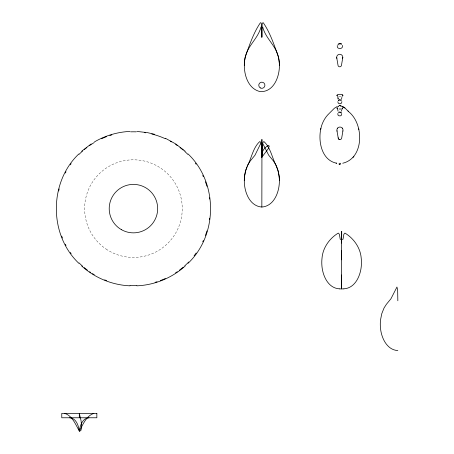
<?xml version="1.0" encoding="UTF-8"?>
<svg xmlns="http://www.w3.org/2000/svg" width="454" height="454" viewBox="0 0 454 454"><rect width="100%" height="100%" fill="white"/><g stroke="black" fill="none" stroke-linecap="round" stroke-linejoin="round"><path stroke-width="0.34" stroke-dasharray="2.27 1.7" d="M341.113 109.125L340.018 109.545L338.871 109.283M341.294 108.205L338.247 108.205M340.767 44.52A2.015 0.448 -14.2 0 1 337.901 44.923M341.085 96.64A4.211 4.211 0 0 1 338.786 96.674M106.077 249.053A48.816 48.816 0 0 0 182.133 212.109A48.816 48.816 0 0 0 112.11 164.717A48.816 48.816 0 0 0 106.077 249.053"/><path stroke-width="0.68" d="M341.618 288.12L341.618 274.982M341.618 259.824L341.618 250.778M341.618 243.106L341.697 231.381L341.635 233.305M261.85 150.955L261.844 154.422C262.247 150.569 265.068 146.67 268.774 145.439L269.239 146.313L268.042 149.008L261.844 157.243L261.657 146.489L261.26 143.787L260.954 143.515L260.568 143.833L254.966 155.24L250.398 160.795L248.06 164.462L245.779 170.176L244.558 176.266M261.856 148.929L261.907 139.401L261.844 157.243L262.032 146.489L262.735 143.515L268.723 155.24L273.291 160.795L275.629 164.462L277.91 170.176L279.131 176.266A39.192 39.192 0 0 1 279.386 180.732C279.494 191.526 274.307 206.133 261.844 207.047C249.382 206.133 244.201 191.526 244.303 180.732A39.192 39.192 0 0 1 244.558 176.266M261.844 37.217L262.032 28.653L262.196 27.456L262.735 27.053C265.437 38.153 275.43 45.145 278.171 56.109A37.773 37.773 0 0 1 279.261 62.431C280.481 74.36 274.715 92.219 260.267 91.634C247.81 88.905 243.588 73.906 244.411 62.652A39.81 39.81 0 0 1 245.296 56.829C249.377 45.355 253.582 32.592 260.448 22.7L261.039 22.887L261.476 23.824L261.748 25.6L261.844 37.217L261.657 28.653L261.493 27.456L260.954 27.053C258.252 38.153 248.259 45.145 245.518 56.109A37.773 37.773 0 0 0 244.428 62.431L244.303 65.427M341.697 233.424L341.618 238.997M261.844 207.047L261.941 148.753L262.656 143.299L263.241 142.023L263.967 141.591C270.737 147.709 272.099 158.185 276.424 166.102M261.844 28.284L262.213 23.824L262.656 22.887L263.241 22.7C270.113 32.592 274.312 45.355 278.393 56.829A39.81 39.81 0 0 1 279.278 62.658M337.872 101.628C337.401 104.602 342.452 104.505 341.873 101.548M341.504 99.375L341.873 97.332M341.442 111.247L342.31 108.109M342.81 57.346L341.47 65.342A1.754 1.754 0 0 1 339.592 66.8A1.754 1.754 0 0 1 337.986 65.053L336.669 57.346M342.912 130.917L341.675 138.107A1.754 1.754 0 0 1 339.802 139.565A1.754 1.754 0.8 0 1 338.196 137.84L336.981 130.911M337.282 45.468C336.261 49.707 343.633 49.565 342.447 45.372M320.882 128.493C317.931 141.342 321.721 160.523 336.811 163.236L336.096 163.173M320.66 129.543L320.808 128.834M337.855 113.398C336.766 116.672 342.617 116.848 341.726 113.511M320.887 128.482C321.977 122.858 325.28 116.99 329.173 113.46M342.855 131.098L342.866 131.064A3.07 3.07 0 0 0 339.938 127.035A3.07 3.07 0 0 0 337.05 131.121L337.05 131.11M246.897 166.964L245.421 171.499A38.204 38.204 0 0 0 244.314 180.732M342.889 95.414L342.708 95.68A2.474 2.474 0 0 1 342.412 95.936M247.265 166.102C251.59 158.185 252.952 147.709 259.722 141.591L260.448 142.023L261.039 143.299L261.476 145.513L261.844 153.117M337.288 128.578L337.64 128.085M342.736 163.236C364.244 158.151 364.114 124.124 348.831 111.849M353.042 157.442L353.916 156.312M341.215 112.785L340.846 112.325M78.797 153.98C48.85 182.446 48.85 234.803 78.797 263.269M188.087 263.269C218.034 234.803 218.034 182.446 188.087 153.98M329.513 113.108L334.36 108.251L337.492 106.35M81.697 151.227L91.152 143.941M185.187 266.027C172.009 277.939 154.638 285.067 136.887 285.827M94.511 141.869C105.277 135.604 117.552 131.983 129.997 131.422M339.859 164.405L340.71 163.951M339.314 99.948L338.463 100.646M339.314 105.589L338.463 106.287M339.348 99.937L339.762 99.874M339.348 105.578L339.762 105.515M79.331 431.3L80.874 430.523L81.709 427.135L81.05 420.665L79.308 413.384L79.308 417.788M341.215 100.657L340.948 100.169M341.141 112.808L340.733 112.836M341.658 44.447L341.289 43.805M93.887 413.384C86.237 415.796 83.042 424.547 79.308 430.999C75.574 424.547 72.379 415.796 64.729 413.384M88.956 417.771C82.429 418.117 80.097 425.54 79.308 430.999C78.519 425.54 76.187 418.117 69.655 417.771M339.723 43.419L338.531 43.771L338.014 44.435M339.654 112.03L338.361 112.802M343.916 288.829C355.493 288.12 360.879 274.976 361.384 264.881A39.271 39.271 0 0 0 361.202 258.048C360.397 247.691 353.587 238.225 344.926 233.072L343.86 234.253L343.003 239.32L340.239 239.32L339.371 234.253L338.309 233.072C329.649 238.225 322.839 247.691 322.034 258.048A39.271 39.271 0 0 0 321.852 264.881C322.357 274.976 327.743 288.12 339.32 288.829M340.727 106.321L341.357 106.236L340.948 105.81M340.54 163.292L339.331 163.292M339.422 288.897L343.814 288.897M136.887 131.422L147.505 132.636L154.706 134.327M129.997 285.827C112.246 285.067 94.875 277.939 81.697 266.027M397.84 350.556C387.171 350.034 381.649 338.383 380.588 329.031A39.243 39.243 0 0 1 380.548 319.775L381.769 313.686L384.05 307.971L386.394 304.305L390.956 298.749L396.949 287.024L397.653 289.998L397.84 300.752M337.106 108.086L337.685 108.177M340.313 43.448L341.204 43.754M340.205 99.897L340.886 100.13M340.205 105.538L340.886 105.771M340.103 112.053L340.778 112.286M337.226 108.109L337.424 108.432L336.823 107.956L337.81 108.222M342.18 106.35L344.898 107.967L348.144 111.128M165.438 138.283L175.732 143.941L185.187 151.227M339.745 164.433L339.263 164.178M338.832 163.951L339.433 164.269M344.019 107.303L343.712 107.093L344.898 107.967L344.291 107.496M337.163 95.805L337.243 95.873A4.211 4.211 0 0 0 337.946 96.356M348.008 110.986L348.598 111.605M342.271 128.102L342.611 128.584M337.373 108.347L338.105 111.253M276.792 166.964L278.274 171.499A38.204 38.204 0 0 1 279.375 180.732M337.827 97.139L338.247 99.375M358.739 128.84L358.881 129.543M338.037 98.041L338.128 98.552M279.341 63.6L279.386 65.427M341.618 233.526L341.618 288.897M339.774 105.612A1.504 0.919 0.2 0 1 340.177 105.629M338.536 106.361A1.532 0.34 -14.2 0 1 338.667 106.287M339.74 43.544A1.986 1.214 0.2 0 1 340.273 43.567M338.151 44.509A2.015 0.448 -14.2 0 1 338.281 44.435M336.845 58.362A3.07 3.07 0 0 1 339.734 54.276A3.07 3.07 0 0 1 342.645 58.345M339.666 112.127A1.504 0.919 0.2 0 1 340.069 112.144M339.802 139.565A1.754 1.754 0 0 1 338.19 137.823M339.774 99.971A1.504 0.919 0.2 0 1 340.177 99.988M338.536 100.72A1.532 0.34 -14.2 0 1 338.667 100.64M337.583 94.79A6.294 6.294 0 0 1 342.305 94.71M342.276 94.92A1.504 1.504 0 0 1 342.997 95.295M342.424 95.953A4.211 4.211 0 0 1 342.083 96.186M337.169 95.8A1.243 1.243 0 0 1 336.857 95.448M336.879 95.232A1.22 1.22 0 0 1 337.47 94.988M209.669 218.198A76.828 76.828 0 0 1 209.487 219.56M206.962 230.927A76.828 76.828 0 0 1 205.424 235.473M203.324 240.541A76.828 76.828 0 0 1 202.745 241.783M196.156 253.003A76.828 76.828 0 0 1 194.113 255.755M188.728 261.975A76.828 76.828 0 0 1 184.784 265.783M183.234 267.134A76.828 76.828 0 0 1 179.483 270.13M177.259 271.736A76.828 76.828 0 0 1 175.55 272.882M165.358 278.512A76.828 76.828 0 0 1 160.29 280.612M157.05 281.735A76.828 76.828 0 0 1 155.086 282.343M136.87 285.379A76.828 76.828 0 0 1 130.014 285.379M106.594 280.612A76.828 76.828 0 0 1 104.675 279.863M94.239 274.698A76.828 76.828 0 0 1 92.485 273.626M90.76 272.508A76.828 76.828 0 0 1 89.625 271.736M87.401 270.13A76.828 76.828 0 0 1 84.172 267.576M82.611 266.237A76.828 76.828 0 0 1 79.115 262.951M71.125 253.565A76.828 76.828 0 0 1 70.336 252.441M66.012 245.444A76.828 76.828 0 0 1 65.365 244.235M62.459 238.027A76.828 76.828 0 0 1 61.699 236.114M58.674 190.958A76.828 76.828 0 0 1 59.173 188.96M65.365 173.014A76.828 76.828 0 0 1 66.012 171.805M70.336 164.808A76.828 76.828 0 0 1 71.125 163.69M79.115 154.298A76.828 76.828 0 0 1 82.611 151.012M84.172 149.672A76.828 76.828 0 0 1 86.856 147.533M89.625 145.518A76.828 76.828 0 0 1 94.239 142.55M101.526 138.742A76.828 76.828 0 0 1 106.594 136.643M109.828 135.513A76.828 76.828 0 0 1 111.797 134.912M130.701 131.847A76.828 76.828 0 0 1 136.183 131.847M144.378 132.579A76.828 76.828 0 0 1 145.728 132.789M151.778 134.015A76.828 76.828 0 0 1 165.358 138.742M170.261 141.194A76.828 76.828 0 0 1 171.459 141.864M175.55 144.366A76.828 76.828 0 0 1 177.259 145.518M180.028 147.533A76.828 76.828 0 0 1 183.234 150.115M184.784 151.471A76.828 76.828 0 0 1 187.769 154.298M195.356 163.134A76.828 76.828 0 0 1 196.156 164.246M202.745 175.465A76.828 76.828 0 0 1 203.324 176.708M205.424 181.776A76.828 76.828 0 0 1 206.962 186.322M209.487 197.694A76.828 76.828 0 0 1 209.669 199.051M342.469 107.961L342.197 108.165L342.52 107.984M96.85 413.384L61.767 413.384L61.767 417.771L96.85 417.771L96.85 413.384M342.429 106.452L342.038 106.304L342.997 106.696L342.429 106.452M260.312 87.906A3.07 3.07 0 0 0 264.915 85.25A3.07 3.07 0 0 0 260.312 82.588A3.07 3.07 0 0 0 260.312 87.906M121.326 229.611A24.232 24.232 0 0 0 157.669 208.624A24.232 24.232 0 0 0 121.326 187.644A24.232 24.232 0 0 0 121.326 229.611"/></g></svg>
